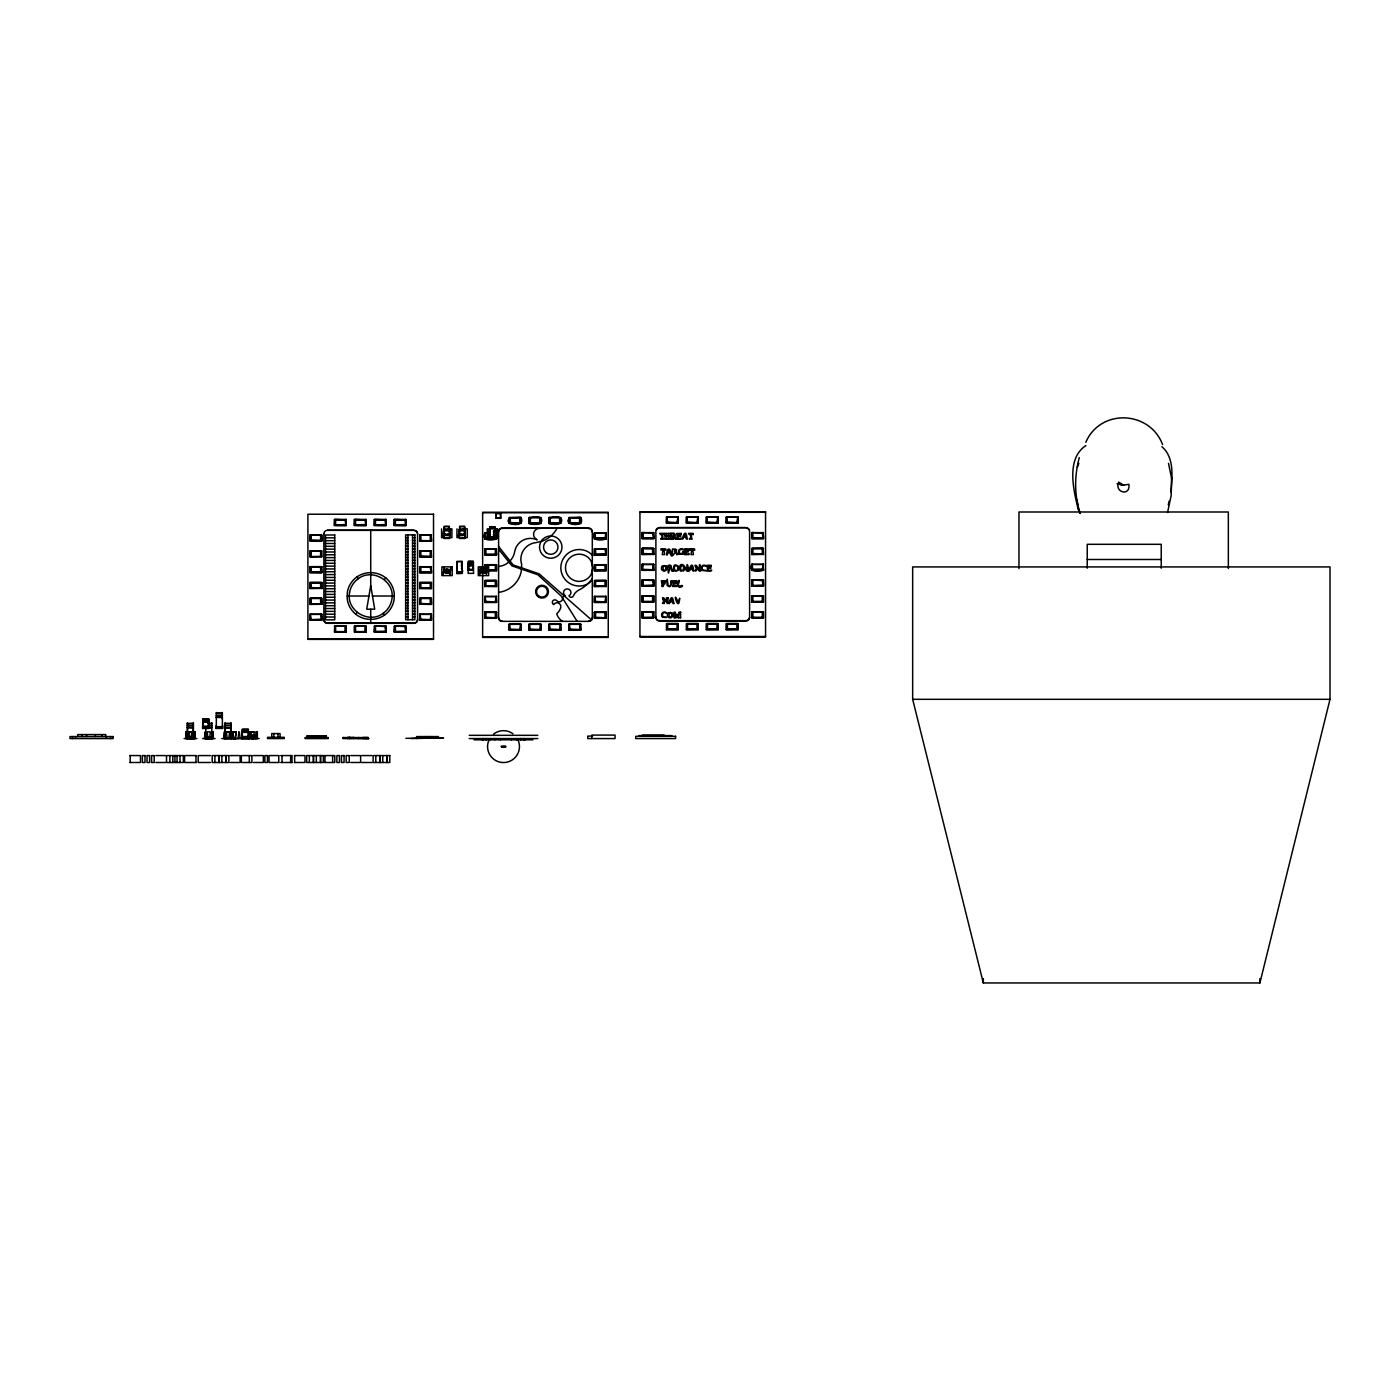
<?xml version="1.0" encoding="UTF-8"?>
<svg xmlns="http://www.w3.org/2000/svg" width="1400" height="1400" viewBox="0 0 1400 1400"><rect width="100%" height="100%" fill="white"/><g stroke="black" fill="none" stroke-linecap="round" stroke-linejoin="round"><path stroke-width="1.5" d="M1171.555 478.012L1168.493 463.365M1171.572 477.662L1171.188 495.46L1167.565 512.488M191.415 738.657L192.22 731.867L189.018 731.867L189.822 738.657M209.597 738.657L210.385 731.867L207.2 731.867L207.987 738.657M189.35 738.08L188.65 732.13L191.852 732.13L191.048 738.517M229.565 732.13L226.362 732.13L229.565 732.13L228.76 738.5M236.093 732.13L235.287 738.71L233.695 738.71L232.907 732.13L236.093 732.13L235.287 738.71M251.002 732.13L251.79 738.692L253.382 738.692L254.188 732.13L251.002 732.13L254.188 732.13M503.475 746.375L505.575 746.253L501.427 746.952L503.633 746.9M370.72 585.462L366.73 609.21L374.71 609.21L370.72 585.462L370.72 530.303M1079.278 457.59C1074.395 475.738 1074.22 495.25 1080.03 513.153M1170.995 492.117C1172.045 477.155 1174.74 457.765 1161.93 446.723M1168.265 504.892L1169.053 501.2M1259.895 982.958L1330 699.317L1330 566.93L912.66 566.93L912.66 699.317L983.325 982.958L1259.895 982.958L1259.895 978.618M482.09 568.663L482.738 571.637L484.067 571.637L484.733 568.663L482.09 568.663L484.733 569.082L485.835 571.27M490.017 527.048L489.877 539.053L489.877 526.663L494.9 526.75L494.9 539.053L494.742 527.048M490.017 538.685L494.9 538.825L494.742 536.655M1077.318 467.198L1078.84 463.365M489.877 538.09L494.742 537.827M193.393 727.51L187.355 727.51L193.2 727.965M211.89 727.51L205.852 727.51L211.697 727.965M222.162 718.69L222.355 717.185L216.317 717.5M230.895 728.157L225.225 727.965M231.088 727.633L230.895 730.31M489.877 537.285L494.742 536.847M489.877 537.075L494.9 537.197M449.418 571.218L448.21 573.265L445.882 573.265L444.727 571.148L445.935 569.153L448.262 569.205L449.418 571.27M444.727 571.2L445.935 569.205M493.552 535.29L494.76 533.242L493.605 531.23M485.835 571.218L484.627 573.265L482.3 573.265L481.145 571.183L482.352 569.153L484.68 569.205L484.733 564.76L496.545 564.76L496.545 570.798L488.67 570.798M481.145 571.2L482.352 569.205M449.137 526.645L444.412 526.645L444.273 535.483L444.273 526.312L449.295 526.312L449.295 535.29M468.457 568.558L468.317 570.395L468.317 561.242L473.323 561.242L473.532 573.37L468.142 573.37L468.142 562.747L473.532 562.747M459.637 535.29L459.637 526.312L464.642 526.312L464.642 535.483L464.485 526.645L459.778 526.645M216.317 727.108L222.355 727.108M1085.822 442.295C1100.418 408.31 1149.663 410.463 1162.595 444.588M355.652 614.145A23.677 23.502 0 0 1 347.148 598.273L347.358 592.148A23.677 23.502 0 0 1 356.965 576.887C365.523 570.903 377.632 571.305 385.77 577.885A23.677 23.502 0 0 1 394.275 593.758L394.065 599.883A23.677 23.502 0 0 1 384.475 615.142C375.9 621.128 363.79 620.725 355.652 614.145L357.123 612.395M384.317 579.635L385.77 577.885M444.273 534.572L449.295 534.503L444.412 534.345M459.637 534.572L464.642 534.503L459.778 534.345M468.317 569.485L473.165 569.258M592.305 580.423L587.44 584.097A18.375 18.252 0 0 1 560.858 566.702A18.375 18.252 0 0 1 589.33 552.562L592.952 555.678M500.185 517.545L495.775 518.21L500.675 518.367L500.552 513.275L500.675 518.21M447.65 571.515L448.315 570.36L445.672 570.36L446.32 571.515L448.315 570.36M249.55 736.89L255.15 736.89M500.552 513.45L495.898 513.45M445.9 569.905L446.285 569.608A1.785 1.768 0 0 1 448.858 571.305A1.785 1.768 0 0 1 446.092 572.67A1.785 1.768 0 0 1 446.285 569.608M310.293 540.75L321.808 541.1L321.808 535.045L309.995 535.238M310.293 556.57L321.51 556.378M310.293 572.407L321.808 572.582L321.51 566.65L310.293 566.65L310.293 572.407M419.668 540.907L419.947 534.975L431.165 534.975L431.48 540.907L419.668 541.1L419.965 535.185M419.965 556.57L431.48 556.745L419.947 556.395L419.947 550.812L431.165 550.812L431.165 556.57M310.293 619.903L309.995 614.215L321.808 614.215L321.808 620.253L309.995 620.253L321.808 620.077L321.51 614.145L320.6 614.6L321.51 619.71L310.293 619.71L320.6 619.273M520.957 517.528L510.352 517.93C500.552 524.475 526.697 528.85 520.957 517.528L509.145 517.72M334.723 631.803L346.238 631.977L334.705 631.803L334.705 626.045L345.94 626.045L345.94 631.803M529.095 523.39C545.545 528.553 546.053 512.697 530.285 517.93L529.095 517.528L529.095 523.582L540.907 523.582M431.48 588.403L419.668 588.403L431.48 588.595L431.48 582.54L419.668 582.54L419.668 588.595M485.03 554.61L496.545 554.785L496.248 548.852L485.012 548.852L485.012 554.61L496.248 554.418L485.012 554.418M549.028 523.39C565.495 528.553 566.003 512.697 550.218 517.93L549.028 517.528L549.028 523.582L560.84 523.39M354.655 631.803L366.17 631.977L354.655 631.803L354.655 626.045L365.873 626.045L365.873 631.803M580.79 517.528L570.168 517.93C560.367 524.475 586.512 528.85 580.79 517.528L568.977 517.72M594.387 570.622L606.2 570.622L606.2 564.76L594.387 564.76L594.387 570.798L606.2 570.622M642.023 554.33L653.835 554.33L642.023 554.523L642.023 548.468L653.835 548.66M594.387 586.442L594.685 580.51L605.903 580.51L606.2 586.442L594.387 586.635L594.685 580.72M642.32 569.992L653.835 570.168L642.32 569.992L642.32 564.235L643.212 564.69L642.32 569.8M653.835 601.825L642.023 601.825L653.835 602.017L653.835 595.962L642.023 595.962L642.023 602.017M751.695 554.33L763.508 554.33L751.695 554.523L751.992 548.608M653.835 611.975L642.023 611.8L642.023 617.837L653.835 617.663L653.538 611.923M678.265 629.562L666.452 629.562L678.265 629.738L678.265 623.7L666.452 623.7L666.452 629.738M686.385 629.562L698.197 629.562L686.385 629.738L686.385 623.7L698.197 623.7L698.197 629.738M751.695 601.825L763.508 601.825L751.695 602.017L751.695 595.962L763.508 595.962L763.508 602.017M706.335 629.562L718.148 629.562L706.335 629.738L706.335 623.7L718.148 623.7L718.148 629.738M726.267 629.562L738.08 629.562L726.267 629.738L726.267 623.7L738.08 623.7L738.08 629.738M751.992 611.923L751.695 617.837L763.508 617.663L763.508 611.8L751.695 611.975M1078.752 509.88L1076.985 499.677M345.03 519.89L345.94 519.418L346.238 525.35L346.238 519.488L334.425 519.488L334.425 525.543L346.238 525.543L334.425 525.35L334.705 519.418L345.03 519.89L345.94 524.983L334.705 525L345.03 524.562M321.51 540.75L310.293 540.75L310.293 534.975L321.51 534.975L321.808 540.907M364.963 519.89L365.873 519.418L366.17 525.35L366.17 519.488L354.358 519.488L354.358 525.543L366.17 525.543L354.358 525.35L354.655 519.418L364.963 519.89L365.873 524.983L354.655 525L364.963 524.562M310.293 556.57L310.293 550.812L321.51 550.812L321.51 556.57M384.912 519.89L385.805 519.418L386.12 525.35L386.12 519.488L374.308 519.488L374.308 525.543L386.12 525.543L374.308 525.35L374.588 519.418L384.912 519.89L385.805 524.983L374.588 525L384.912 524.562M404.845 519.89L405.755 519.418L406.053 525.35L406.053 519.488L394.24 519.488L394.24 525.543L406.053 525.543L394.24 525.35L394.52 519.418L404.845 519.89L405.755 524.983L394.52 525L404.845 524.562M321.51 588.245L310.293 588.245L310.293 582.47L321.51 582.47L321.808 588.403L309.995 588.595L309.995 582.54L321.808 582.54L321.808 588.595M419.947 534.975L431.165 534.975M310.293 603.872L321.51 603.872L310.293 603.872L310.293 598.308L321.51 598.308L321.808 604.24L309.995 604.433L309.995 598.378L321.808 598.378L321.808 604.433M430.273 567.105L431.165 566.65L431.48 572.582L419.668 572.582L419.947 566.65L430.273 567.105L431.165 572.215L419.947 572.233L430.273 571.778M419.947 588.245L419.947 582.47L431.165 582.47L431.165 588.245M419.668 604.433L419.668 598.378L431.48 598.378L431.48 604.433L419.668 604.24L419.947 598.308L431.165 598.308L431.48 604.24M485.03 568.593L485.012 564.69L496.248 564.69L496.545 570.622M384.912 626.5L385.805 626.045L386.12 631.977L374.308 631.977L374.588 626.045L384.912 626.5L385.805 631.61M404.845 626.5L405.755 626.045L406.053 631.977L394.24 631.977L394.52 626.045L404.845 626.5L405.755 631.61M484.733 580.773L496.545 580.58L496.545 586.635L484.733 586.442L485.012 580.51L496.248 580.51L496.545 586.442M604.992 549.325L605.903 548.852L606.2 554.785L594.387 554.785L594.685 548.852L604.992 549.325L605.903 554.418M484.733 612.255L496.545 612.255L496.545 618.293L484.733 618.293L484.733 612.255L496.545 612.255M652.628 533.032L653.538 532.56L653.835 538.492L642.023 538.492L642.32 532.56L652.628 533.032L653.538 538.142L642.32 538.142L652.628 537.705M594.685 570.447L594.685 564.69L605.903 564.69L605.903 570.447M642.32 554.155L642.32 548.398L653.538 548.398L653.538 554.155M594.685 580.51L605.903 580.51M652.628 580.528L653.538 580.055L653.835 585.988L642.023 585.988L642.32 580.055L652.628 580.528L653.538 585.637L642.32 585.655L652.628 585.2M594.387 612.255L606.2 612.255L606.2 618.293L594.387 618.293L594.387 612.255L606.2 612.255M762.3 533.032L763.192 532.56L763.508 538.492L751.695 538.492L751.975 532.56L762.3 533.032L763.192 538.142L751.975 538.16L762.3 537.705M652.628 596.365L653.538 595.892L653.538 601.668L642.32 601.668L642.32 595.892L652.628 596.365L652.628 601.038M751.975 554.155L751.975 548.398L763.192 548.398L763.192 554.155M642.32 617.488L642.32 611.73L653.538 611.73L653.538 617.488M666.733 629.387L666.733 623.63L677.968 623.63L677.968 629.387M762.3 580.528L763.192 580.055L763.508 585.988L751.695 585.988L751.975 580.055L762.3 580.528L763.192 585.637L751.975 585.637L762.3 585.2M686.683 629.387L686.683 623.63L697.9 623.63L697.9 629.387M762.3 596.365L763.192 595.892L763.192 601.668L751.975 601.668L751.975 595.892L762.3 596.365L762.3 601.038M706.615 629.387L706.615 623.63L717.832 623.63L717.832 629.387M726.548 629.387L726.548 623.63L737.782 623.63L737.782 629.387M751.975 617.488L751.975 611.73L763.192 611.73L763.192 617.488M311.185 540.12L310.293 540.54L321.51 540.54L311.185 540.12L311.185 535.447M311.185 571.778L310.293 572.215L321.51 572.233L311.185 571.778L311.185 567.105M311.185 587.615L310.293 588.053L321.51 588.053L311.185 587.615L311.185 582.942M419.947 540.54L431.165 540.75M419.947 556.378L431.165 556.378M510.352 522.602L509.442 523.023L520.66 523.023L510.352 522.602L510.352 517.93M485.923 538.16L485.012 538.58C514.413 535.343 477.767 546.753 485.012 533.015L485.923 538.16L496.248 538.58M530.285 522.602L529.375 523.023L540.61 523.023L530.285 522.602L530.285 517.93M550.218 522.602L549.325 523.023L560.543 523.023L550.218 522.602L550.218 517.93M420.858 587.615L419.947 588.053L431.165 588.07L420.858 587.615L420.858 582.942M334.705 631.61L345.94 631.61M570.168 522.602L569.258 523.023L580.475 523.023L570.168 522.602L570.168 517.93M354.655 631.61L365.873 631.61M420.858 603.452L419.947 603.872L431.165 604.065L420.858 603.452L420.858 598.78M384.912 631.173L374.588 631.61L385.805 631.803M496.248 586.075L485.012 586.075L496.248 586.285M404.845 631.173L394.52 631.61L405.755 631.803M420.858 619.273L419.947 619.71L431.165 619.71L420.858 619.273L419.947 614.145L419.668 620.077L419.668 614.215L431.48 614.215L431.48 620.253L419.668 620.253L431.48 620.077L431.165 614.145L430.273 619.273M595.577 538.16L594.685 538.58C624.067 535.343 587.44 546.753 594.685 533.015L595.577 538.16L605.903 538.58M485.923 601.475L485.012 601.913L496.248 601.93L485.923 601.475L485.012 596.347L484.733 602.28L496.545 602.28L496.248 596.347L495.338 601.475M604.992 553.98L594.685 554.418L605.903 554.435M667.642 522.148L666.733 522.567L678.265 522.935L678.265 517.072L666.452 517.072L666.452 523.128L678.265 523.128L666.452 522.935L666.733 517.003L667.642 522.148L677.968 522.567M485.923 617.312L485.012 617.75L496.248 617.75L485.923 617.312L485.923 612.64M687.575 522.148L686.683 522.567L698.197 522.935L698.197 517.072L686.385 517.072L686.385 523.128L698.197 523.128L686.385 522.935L686.683 517.003L687.575 522.148L697.9 522.567M595.577 569.817L594.685 570.255L605.903 570.273L595.577 569.817L595.577 565.145M707.525 522.148L706.615 522.567L718.148 522.935L718.148 517.072L706.335 517.072L706.335 523.128L718.148 523.128L706.335 522.935L706.615 517.003L707.525 522.148L717.832 522.567M643.212 553.543L642.32 553.962L653.538 553.962L643.212 553.543L643.212 548.87M727.457 522.148L726.548 522.567L738.08 522.935L738.08 517.072L726.267 517.072L726.267 523.128L738.08 523.128L726.267 522.935L726.548 517.003L727.457 522.148L737.782 522.567M605.903 586.075L594.685 586.075L605.903 586.285M510.352 629.212L509.442 629.65L520.66 629.65L510.352 629.212L509.442 624.067L509.145 630.017L520.957 630.017L520.66 624.067L519.75 629.212M530.285 629.212L529.375 629.65L540.61 629.65L530.285 629.212L529.375 624.067L529.095 630.017L540.907 630.017L540.61 624.067L539.7 629.212M595.577 601.475L594.685 601.913L605.903 601.93L595.577 601.475L594.685 596.347L594.387 602.28L606.2 602.28L605.903 596.347L604.992 601.475M550.218 629.212L549.325 629.65L560.543 629.668L550.218 629.212L549.325 624.067L549.028 630.017L560.84 630.017L560.543 624.067L559.633 629.212M570.168 629.212L569.258 629.65L580.475 629.668L570.168 629.212L569.258 624.067L568.977 630.017L580.79 630.017L580.475 624.067L579.582 629.212M595.577 617.312L594.685 617.75L605.903 617.767L595.577 617.312L595.577 612.64M752.885 553.543L751.975 553.962L763.192 553.962L752.885 553.543L752.885 548.87M642.32 617.295L653.538 617.295M752.885 569.363L751.975 569.8C781.358 566.545 744.73 577.972 751.975 564.235L752.885 569.363L763.192 569.8M667.642 628.758L666.733 629.195L677.968 629.195L667.642 628.758L667.642 624.085M687.575 628.758L686.683 629.195L697.9 629.212L687.575 628.758L687.575 624.085M707.525 628.758L706.615 629.195L717.832 629.195L707.525 628.758L707.525 624.085M727.457 628.758L726.548 629.195L737.782 629.195L727.457 628.758L727.457 624.085M751.975 617.295L763.192 617.295M321.51 551.005L321.808 556.938L309.995 556.938L309.995 550.883L321.808 550.883M321.51 566.843L321.808 572.758L309.995 572.758L309.995 566.72L321.808 566.72M431.165 535.185L431.48 541.1M431.165 551.005L431.48 556.938L419.668 556.938L419.668 550.883L431.48 550.883M496.248 533.225L496.545 539.14L484.733 539.14L484.733 533.085L488.775 533.225L484.733 533.278M431.165 566.843L431.48 572.758L419.668 572.758L419.668 566.72L431.48 566.72M496.248 549.045L496.545 554.96L484.733 554.96L484.733 548.923L496.545 548.923M345.94 626.238L346.238 632.153L334.425 632.153L334.723 626.238M496.545 564.76L484.733 564.76M365.873 626.238L366.17 632.153L354.358 632.153L354.358 626.115L366.17 626.29M385.805 626.238L386.12 632.153L374.308 632.153L374.605 626.238M605.903 533.225L606.2 539.14L594.387 539.14L594.387 533.085L606.2 533.085M405.755 626.238L406.053 632.153L394.24 632.153L394.537 626.238M496.248 596.54L496.545 602.472L484.733 602.472L484.733 596.418L496.545 596.418M605.903 549.045L606.2 554.96L594.387 554.96L594.387 548.923L606.2 548.923M653.538 532.77L653.835 538.685L642.023 538.685L642.023 532.63L653.835 532.63M606.2 564.76L594.387 564.76M653.538 548.608L653.835 554.523M605.903 580.72L606.2 586.635M653.538 564.428L653.835 570.343L642.023 570.343L642.023 564.305L653.835 564.305M520.66 624.278L520.957 630.192L509.145 630.192L509.145 624.155L520.957 624.155M540.61 624.278L540.907 630.192L529.095 630.192L529.095 624.155L540.907 624.155M605.903 596.54L606.2 602.472L594.387 602.472L594.387 596.418L606.2 596.418M653.835 580.125L642.023 580.125L642.023 586.18L653.835 586.18L653.835 580.125L642.023 580.125M763.192 532.77L763.508 538.685L751.695 538.685L751.695 532.63L763.508 532.63M560.543 624.278L560.84 630.192L549.028 630.192L549.028 624.155L560.84 624.155M580.475 624.278L580.79 630.192L568.977 630.192L568.977 624.155L580.79 624.155M763.192 548.608L763.508 554.523M763.192 564.428L763.508 570.343L751.695 570.343L751.695 564.305L763.508 564.305M763.508 580.125L751.695 580.125L751.695 586.18L763.508 586.18L763.508 580.125L751.695 580.125M1085.892 445.602C1065.382 458.99 1073.957 491.698 1078.35 509.933M202.79 728.122L202.965 719.233M254.695 735.438L255.64 735.28L255.797 738.57M208.635 726.197L202.965 726.197M248.15 736.523L242.463 736.523M242.463 737.975L248.343 737.992L242.532 738.08M671.247 538.878L671.247 533.523M661.01 538.878C664.02 535.395 659.663 534.205 659.715 533.365L664.37 533.365L664.44 534.695L662.428 533.733L663.04 538.878M689.762 538.878C692.878 535.255 688.222 534.17 688.468 533.365L693.122 533.365L693.192 534.695L691.18 533.733L691.793 538.878M668.133 597.992L667.52 603.593L663.6 599.025L664.212 603.347M662.62 603.347C665.595 602.087 660.327 596.645 663.653 597.835L667.153 602.087L666.54 597.992M680.575 612.29L680.575 617.645M678.545 617.645L679.157 613.025L676.812 617.803L674.608 613.025L675.22 617.645M668.465 538.878L669.077 536.305L666.418 536.305L667.048 538.878M665 538.878L665 533.523M1123.587 485.135L1128.908 484.312C1130.675 496.72 1114.033 492.66 1118.688 482.09L1123.29 484.96L1117.305 483.77L1123.587 485.135L1117.305 483.77M667.048 533.523L666.418 536.008L669.077 536.008L668.465 533.523M670.495 533.523L670.495 538.878M677.005 538.878L677.005 533.523M639.94 512.295L765.555 512.295M482.633 512.75L608.247 512.75M495.775 513.485L500.675 513.485M666.452 517.265L678.265 517.265M686.385 517.265L698.197 517.265M706.335 517.265L718.148 517.265M726.267 517.265L738.08 517.265M529.095 517.528L540.907 517.72M549.028 517.528L560.84 517.72M495.898 518.07L500.552 518.07M334.425 519.68L346.238 519.68M354.358 519.68L366.17 519.68M374.308 519.68L386.12 519.68M394.24 519.68L406.053 519.68M509.145 523.582L520.957 523.39M568.977 523.39L580.79 523.582M490.017 527.117L494.742 527.117M489.72 527.468L495.093 527.468M659.488 527.642L745.99 527.642A3.605 3.57 0 0 1 749.595 531.212L749.595 617.33A3.605 3.57 0 0 1 745.99 620.9L659.488 620.9A3.605 3.57 0 0 1 655.883 617.33L655.883 531.212A3.605 3.57 0 0 1 659.488 527.642L745.99 527.642M449.33 527.975L449.488 530.285M459.62 527.975L459.463 530.285M464.695 527.975L464.852 538.457M502.198 528.097L588.7 528.097A3.605 3.57 0 0 1 592.305 531.668L592.305 617.767A3.605 3.57 0 0 1 588.7 621.355L502.198 621.355A3.605 3.57 0 0 1 498.593 617.767L498.593 531.668A3.605 3.57 0 0 1 502.198 528.097L502.198 528.343A3.605 3.57 0 0 0 498.593 531.913M502.198 528.343L588.7 528.097M447.773 528.867L451.903 528.867L451.903 537.617L441.578 537.617L441.578 528.867M463.155 528.867L467.285 528.867L467.285 537.617L456.96 537.617L456.96 528.867M444.273 529.025L449.295 529.025M459.637 529.025L464.642 529.025M465.097 529.673L465.097 536.13M323.855 533.872A3.605 3.57 0 0 1 327.46 530.303L413.963 530.303A3.605 3.57 0 0 1 417.567 533.872M444.273 530.197L449.295 530.197M459.637 530.197L464.642 530.197M444.273 530.793L449.295 530.793M459.637 530.793L464.642 530.793M594.387 533.278L606.2 533.278M310.293 534.975L321.51 534.992M419.668 535.238L431.48 535.045M445.567 535.29L447.912 535.29M460.968 535.29L463.295 535.29M325.5 537.827L334.723 537.827M405.65 537.688L407.96 537.688M412.562 537.688L414.873 537.688M449.488 538.44L444.098 538.457L444.098 534.24M464.852 538.44L459.463 538.457L459.463 534.24M405.65 540.523L407.96 540.523M412.562 540.523L414.873 540.523M325.5 540.663L334.723 540.663M405.65 543.34L407.96 543.34M412.562 543.34L414.873 543.34M325.5 543.48L334.723 543.48M325.5 546.315L334.723 546.315M405.65 546.175L407.96 546.175M412.562 546.175L414.873 546.175M642.32 548.398L653.538 548.415M751.975 548.415L763.192 548.398M751.695 548.66L763.508 548.468M405.65 549.01L407.96 549.01M412.562 549.01L414.873 549.01M325.5 549.133L334.723 549.133M484.733 549.097L496.545 549.097M594.387 549.097L606.2 549.097M405.65 551.827L407.96 551.827M412.562 551.827L414.873 551.827M325.5 551.968L334.723 551.968M672.49 554.61L672.49 548.94L676.655 549.553L675.553 551.845L678.178 554.452L676.655 554.61C675.587 546.997 672.227 562.31 670.058 552.702L667.852 552.702C665.42 562.608 666.82 538.825 672.245 554.61M325.5 554.803L334.723 554.803M405.65 554.663L407.96 554.663M412.562 554.663L414.873 554.663M325.5 557.62L334.723 557.62M405.65 557.48L407.96 557.48M412.562 557.48L414.873 557.48M1087.222 559.492L1161.23 559.492M405.65 560.315L407.96 560.315M412.562 560.315L414.873 560.315M325.5 560.455L334.723 560.455M468.457 561.558L473.165 561.558L473.323 570.395M461.948 561.733L457.222 561.733L457.222 573.055M456.925 562.1L456.925 572.722M462.157 562.1L462.315 572.722M325.5 563.273L334.723 563.273M405.65 563.15L407.96 563.15M412.562 563.15L414.873 563.15M468.317 563.938L473.323 563.938M642.023 564.48L653.835 564.48M751.695 564.48L763.508 564.48M468.142 565.215L473.532 565.215M468.317 565.722L473.323 565.722M325.5 566.108L334.723 566.108M405.65 565.968L407.96 565.968M412.562 565.968L414.873 565.968M309.995 566.895L321.808 566.895M419.668 566.895L431.48 566.895M405.65 568.803L407.96 568.803M412.562 568.803L414.873 568.803M325.5 568.942L334.723 568.942M643.212 569.363L653.538 569.8M487.812 569.817L496.248 570.255L488.758 570.255M488.758 570.447L496.248 570.447M445.672 570.832L448.315 570.832M445.672 570.36L447.65 571.043M325.5 571.76L334.723 571.76M405.65 571.637L407.96 571.637M412.562 571.637L414.873 571.637M457.222 571.567C467.338 575.785 459.463 568.102 462.105 561.278L457.1 561.365L457.1 573.668L462.105 573.457M457.1 571.812L462.105 571.812M457.222 572.442L461.948 572.442M457.1 572.74L462.105 572.74M325.5 574.595L334.723 574.595M405.65 574.455L407.96 574.455M412.562 574.455L414.873 574.455M405.65 577.29L407.96 577.29M412.562 577.29L414.873 577.29M325.5 577.43L334.723 577.43M405.65 580.108L407.96 580.108M412.562 580.108L414.873 580.108M325.5 580.247L334.723 580.247M485.012 580.51L496.248 580.51M594.387 580.773L606.2 580.58M309.995 582.733L321.808 582.733M419.668 582.733L431.48 582.733M325.5 583.082L334.723 583.082M405.65 582.942L407.96 582.942M412.562 582.942L414.873 582.942M405.65 585.778L407.96 585.778M412.562 585.778L414.873 585.778M325.5 585.9L334.723 585.9M405.65 588.595L407.96 588.595M412.562 588.595L414.873 588.595M325.5 588.735L334.723 588.735M325.5 591.57L334.723 591.57M405.65 591.43L407.96 591.43M412.562 591.43L414.873 591.43M325.5 594.387L334.723 594.387M405.65 594.265L407.96 594.265M412.562 594.265L414.873 594.265M347.235 596.015L368.953 596.015M372.488 596.015L394.205 596.015M642.023 596.155L653.835 596.155M751.695 596.155L763.508 596.155M484.733 596.61L496.545 596.61M594.387 596.61L606.2 596.61M405.65 597.082L407.96 597.082M412.562 597.082L414.873 597.082M325.5 597.222L334.723 597.222M310.293 598.308L321.51 598.308M419.947 598.308L431.165 598.308M325.5 600.058L334.723 600.058M405.65 599.918L407.96 599.918M412.562 599.918L414.873 599.918M642.32 601.475L653.538 601.457M751.975 601.457L763.192 601.475M325.5 602.875L334.723 602.875M405.65 602.735L407.96 602.735M412.562 602.735L414.873 602.735M405.65 605.57L407.96 605.57M412.562 605.57L414.873 605.57M325.5 605.71L334.723 605.71M405.65 608.405L407.96 608.405M412.562 608.405L414.873 608.405M325.5 608.528L334.723 608.528M325.5 611.363L334.723 611.363M405.65 611.222L407.96 611.222M412.562 611.222L414.873 611.222M642.32 611.73L653.538 611.73M751.975 611.73L763.192 611.73M484.733 612.43L496.545 612.43M594.387 612.43L606.2 612.43M405.65 614.058L407.96 614.058M412.562 614.058L414.873 614.058M325.5 614.197L334.723 614.197M309.995 614.39L321.808 614.39M419.668 614.39L431.48 614.39M405.65 616.892L407.96 616.892M412.562 616.892L414.873 616.892M325.5 617.015L334.723 617.015M642.023 617.837L653.835 617.663M675.413 617.803C672.962 619.885 672.997 610.575 675.045 612.133L677.11 616.56L679.157 612.133L680.767 612.133M678.352 617.803L680.767 617.803M751.695 617.663L763.508 617.837M655.883 617.085A3.605 3.57 0 0 0 659.488 620.655L745.99 620.655A3.605 3.57 0 0 0 749.595 617.085M323.855 619.5A3.605 3.57 0 0 0 327.46 623.07L413.963 623.07A3.605 3.57 0 0 0 417.567 619.5M323.855 533.628L323.855 619.727A3.605 3.57 0 0 0 327.46 623.315L413.963 623.315A3.605 3.57 0 0 0 417.567 619.727L417.567 533.628M666.733 623.63L677.968 623.648M686.683 623.648L697.9 623.63M706.615 623.648L717.832 623.63M726.548 623.648L737.782 623.63M509.145 624.33L520.957 624.33M529.095 624.33L540.907 624.33M549.028 624.33L560.84 624.33M568.977 624.33L580.79 624.33M334.425 626.29L346.238 626.115M374.308 626.29L386.12 626.115M394.24 626.29L406.053 626.115M639.94 636.492L765.555 636.492M482.633 636.947L608.247 636.947M307.912 638.907L433.527 638.907M912.66 699.317L1330 699.317M216.317 712.968L222.355 713.038M216.475 713.562L222.162 713.562M216.317 715.452L222.355 715.452M216.475 715.907L222.162 715.907M222.162 717.517L216.317 717.185M202.79 719.827L208.827 719.827M202.965 720.265L208.635 720.265M202.79 721.822L208.827 721.822M202.965 722.137L208.635 722.137M187.355 723.31L193.393 723.31M207.865 723.31L211.89 723.31M225.05 723.31L231.088 723.31M187.513 723.905L193.2 723.905M207.918 723.905L211.697 723.905M225.225 723.905L230.895 723.905M187.355 725.778L193.393 725.778M207.865 725.778L211.89 725.778M225.05 725.778L231.088 725.778M216.317 726.635L222.355 726.635M216.107 726.985L222.6 726.985M202.79 727.668L208.635 727.65M230.895 727.86L225.05 727.51M202.58 728.245L209.072 728.245M216.107 728.245L222.6 728.245M242.463 729.628L248.15 729.628M242.305 730.153L248.343 730.153M242.463 730.572L248.15 730.572M231 731.71L230.16 738.57M248.255 731.71L249.725 731.71L249.725 738.57L255.517 738.57M242.305 732.148L248.343 732.148M185.92 732.253L187.127 732.253M188.65 732.322L191.852 732.13M193.883 732.253L195.09 732.253M236.093 732.322L232.907 732.13M242.463 732.462L249.725 732.253M256.217 732.253L257.338 732.253M642.355 735.087L664.195 735.087M255.64 735.28L249.55 735.28L250.495 735.438M469.227 735.332L537.81 735.332M249.55 735.438L255.64 735.438M639.1 735.577L671.825 735.577M592.515 736.085L587.755 736.085L587.755 738.57L615.038 738.57L615.038 735.087L591.867 735.087L591.867 738.57M187.513 736.75L193.2 736.75M206.028 736.75L211.697 736.75M438.48 736.575L416.623 736.575L416.623 738.57M187.355 736.96L193.393 736.96M205.852 736.96L211.89 736.96M187.145 737.31L193.638 737.31M205.643 737.31L212.135 737.31M267.418 737.327L284.358 737.327M304.973 737.572L328.248 737.572M342.947 737.572L347.69 737.572M350.507 737.572L351.942 737.572M353.762 737.572L363.23 737.572M365.05 737.572L366.485 737.572M187.53 738.08L193.55 738.08M206.08 738.08L211.715 738.08M225.243 738.08L230.895 738.08M342.947 738.062L369.005 738.57L342.947 738.57L343.088 737.45M184.1 738.57L196.91 738.57M202.633 738.57L215.075 738.57M221.812 738.57L259.14 738.57M267.418 738.57L284.358 738.57M304.973 738.57L328.248 738.57M469.227 738.57L537.81 738.57M474.11 739.812L532.928 739.812M129.92 755.58L140.49 755.58L140.49 762.492L129.92 762.492M155.82 755.58L165.69 755.58M196.403 755.58L184.572 755.58L184.572 762.492L196.403 762.492M210.472 755.58L198.205 755.58L198.205 762.492L210.472 762.492M230.23 755.58L240.1 755.58L240.1 762.492L230.23 762.492M253.453 755.58L263.322 755.58L263.322 762.492L253.453 762.492M278.81 755.58L269.045 755.58L269.045 762.492L278.81 762.492M280.717 755.58L292.075 755.58L291.9 762.492M294.402 755.58L304.973 755.58L304.973 762.492L294.402 762.492M324.905 755.58L334.81 755.58L334.81 762.492L324.905 762.492M350.752 755.58L360.623 755.58L360.623 762.492L350.752 762.492M361.865 755.58L371.717 755.58M155.82 762.492L165.69 762.492M280.717 762.492L292.075 762.492M361.865 762.492L371.717 762.492M540.575 528.343L537.705 528.587A6.09 6.038 0 0 0 537.128 539.805A16.047 15.925 0 0 0 514.692 551.653A17.955 17.815 0 0 1 510.545 560.367L507.657 563.01A17.955 17.815 0 0 1 498.593 566.44M501.76 746.322L503.195 746.48M503.808 746.725L505.26 746.883M501.095 746.34L505.907 746.865M673.26 538.878L672.648 536.392L675.185 539.035L681.205 539.035C683.497 536.235 676.305 541.503 678.44 536.218C681.678 537.477 681.678 534.59 678.44 535.92L678.44 533.68L681.275 534.608L681.205 533.365L676.812 533.523M673.19 570.815C670.337 569.538 672.91 563.168 668.01 565.495C668.238 584.64 669.34 559.79 671.668 570.972L677.267 570.745A2.52 2.502 0 0 0 678.615 569.66L678.913 567.28A2.765 2.73 0 0 0 678.387 566.247C672.28 562.345 674.468 567.56 673.19 570.972M208.827 728.122L208.635 719.233M485.03 580.72L484.733 586.635M310.293 535.185L309.995 541.1M482.51 572.67A1.785 1.768 0 0 0 485.275 571.305A1.785 1.768 0 0 0 482.685 569.608A1.785 1.768 0 0 0 482.51 572.67L482.912 572.915M562.538 621.355L561.61 620.655A12.373 12.285 0 0 1 556.762 613.76A13.352 13.248 0 0 0 560.7 607.74A3.885 3.867 0 0 0 553.665 604.572A2.52 2.502 0 0 1 552.878 600.793A2.52 2.502 0 0 1 556.762 600.722A3.325 3.29 0 0 0 562.59 598.57L562.625 598.202A2.748 2.73 0 0 1 565.477 595.822A3.71 3.675 0 0 1 564.358 590.258A3.71 3.675 0 0 1 570.097 590.258A3.71 3.675 0 0 1 568.96 595.822A2.432 2.415 0 0 0 573.457 595.822A11.445 11.357 0 0 1 578.9 590.048A35.788 35.508 0 0 0 592.305 578.48M591.553 619.955L539.122 573.808L513.188 564.988L498.593 546.49M666.207 566.003L662.358 565.915A2.8 2.783 0 0 0 661.5 567.472C660.31 572.075 668.08 572.093 666.977 567.508A2.8 2.783 0 0 0 666.26 566.02M498.593 549.185L511.927 565.863L537.827 574.753L561.33 596.155L577.168 621.355M356.965 576.887L358.295 578.742M383.145 613.288L384.475 615.142M1078.84 509.845L1080.293 513.52M226.362 732.13L227.168 738.5M188.65 732.13L189.455 738.517M1228.342 568.54L1228.342 511.998L1018.972 511.998L1018.972 568.54M1161.23 568.19L1161.23 544.303L1087.222 544.303L1087.222 568.19M983.325 978.618L983.325 982.958M763.192 569.992L763.192 564.235L762.3 569.363M762.3 548.87L762.3 553.543M762.3 612.202L762.3 616.858M752.885 533.032L752.885 537.705M752.885 580.528L752.885 585.2M752.885 596.365L752.885 601.038M752.885 612.202L752.885 616.858M737.782 522.778L737.782 517.003L736.872 522.148M736.872 624.085L736.872 628.758M717.832 522.778L717.832 517.003L716.94 522.148M716.94 624.085L716.94 628.758M697.9 522.778L697.9 517.003L696.99 522.148M696.99 624.085L696.99 628.758M691.985 539.035L689.57 538.878M677.968 522.778L677.968 517.003L677.058 522.148M677.058 624.085L677.058 628.758M676.812 539.035C672.753 537.793 678.02 531.72 671.02 533.365M673.47 539.035L671.02 539.035M670.705 533.365L668.255 533.365M670.705 539.035L668.255 539.035M668.325 597.835L666.347 597.992M667.24 533.365L664.79 533.523M667.24 539.035L664.79 539.035M664.423 603.505L662.428 603.347M663.233 539.035L660.8 538.878M653.538 569.992L653.538 564.235L652.628 569.363M652.628 548.87L652.628 553.543M652.628 612.202L652.628 616.858M643.212 533.032L643.212 537.705M643.212 580.528L643.212 585.2M643.212 596.365L643.212 601.038M643.212 612.202L643.212 616.858M605.903 538.79L605.903 533.015L604.992 538.16M605.903 612.185L606.2 618.117L594.387 618.117L594.685 612.185M604.992 565.145L604.992 569.817M604.992 580.983L604.992 585.655M604.992 612.64L604.992 617.312M595.577 549.325L595.577 553.98M595.577 580.983L595.577 585.655M588.7 621.355L588.7 621.11A3.605 3.57 0 0 0 592.305 617.523M580.475 523.215L580.475 517.457L569.258 517.475L569.258 523.215M579.582 517.93L579.582 522.602M560.543 523.215L560.543 517.457L549.325 517.457L549.325 523.215M559.633 517.93L559.633 522.602M540.61 523.215L540.61 517.457L529.375 517.475L529.375 523.215M539.7 517.93L539.7 522.602M525.017 738.57L525.017 739.812M524.633 738.57L524.685 739.812M523.705 738.57L523.705 739.812M523.407 738.57L523.407 739.812M520.957 738.57L520.957 739.812M520.66 523.215L520.66 517.457L509.442 517.457L509.442 523.215M520.485 738.57L520.485 739.812M519.75 517.93L519.75 522.602M516.407 738.57L516.407 739.812M511.472 738.57L511.472 739.812M502.198 621.355L502.198 621.11A3.605 3.57 0 0 1 498.593 617.523M500.308 738.57L500.308 739.812M496.265 517.545L495.898 513.275L495.775 518.367M496.248 612.185L496.545 618.117L484.733 618.117L485.012 612.185M495.338 549.325L495.338 553.98M495.338 565.145L495.338 569.817M495.338 580.983L495.338 585.655M495.338 612.64L495.338 617.312M494.865 738.57L494.865 739.812M490.017 738.57L490.017 739.812M486.552 738.57L486.552 739.812M485.923 549.325L485.923 553.98M485.923 565.145L485.923 568.26M485.923 580.983L485.923 585.655M486.097 738.57L486.097 739.812M484.627 573.265L482.3 573.265M484.067 571.637L482.738 571.637M483.648 738.57L483.648 739.812M483.35 738.57L483.35 739.812M482.633 567.438L482.633 512.26L608.247 512.26L608.247 637.42L482.633 637.42L482.633 574M482.423 738.57L482.37 739.812M482.02 738.57L482.02 739.812M449.488 534.24L449.488 538.457M448.21 573.265L445.882 573.265M444.098 527.835L444.098 530.285M431.025 736.575L431.025 737.572M430.273 535.447L430.273 540.12M430.273 551.285L430.273 555.94M430.273 582.942L430.273 587.615M430.273 598.78L430.273 603.452M429.835 736.575L429.835 737.572M427.56 736.575L427.56 737.572M424.41 736.575L424.41 737.572M420.858 535.447L420.858 540.12M420.858 551.285L420.858 555.94M420.858 567.105L420.858 571.778M413.963 530.303L327.46 530.303M412.562 534.87L412.562 619.71M411.197 738.57L443.59 737.817L405.86 738.325M407.96 534.87L407.96 619.71M395.43 519.89L395.43 524.562M395.43 626.5L395.43 631.173M387.118 755.58L387.118 762.492M386.838 755.58L386.838 762.492M382.76 755.58L382.76 762.492M380.1 755.58L380.1 762.492M379.715 755.58L379.715 762.492M375.777 755.58L375.777 762.492M375.498 519.89L375.498 524.562M375.498 626.5L375.498 631.173M370.72 609.21L370.72 623.315M367.973 738.57L367.973 737.327L366.485 737.327L366.485 738.57M364.963 626.5L364.963 631.173M365.05 738.57L365.05 737.327L363.23 737.327L363.23 738.57M358.627 737.45L358.558 738.57M355.565 519.89L355.565 524.562M355.565 626.5L355.565 631.173M353.815 738.57L353.815 737.327L351.942 737.327L351.942 738.57M350.752 738.57L350.507 737.327L347.69 737.327L347.69 738.57M349.51 737.327L349.51 738.57M349.02 737.327L349.02 738.57M345.03 626.5L345.03 631.173M335.615 519.89L335.615 524.562M335.615 626.5L335.615 631.173M332.64 755.58L332.64 762.492M326.305 737.572L326.305 736.085L306.898 736.085L306.898 737.572M326.078 736.085L326.13 737.572M325.832 736.085L325.832 737.572M325.29 736.085L325.29 737.572M324.957 755.58L324.957 762.492M324.73 736.085L324.73 737.572M323.855 736.085L323.855 737.572M323.067 736.085L323.067 737.572M321.947 736.085L321.947 737.572M320.967 736.085L320.967 737.572M320.6 535.447L320.6 540.12M320.6 551.285L320.6 555.94M320.6 567.105L320.6 571.778M320.6 582.942L320.6 587.615M320.6 598.78L320.6 603.452M320.67 755.58L320.67 762.492M320.39 755.58L320.39 762.492M319.655 736.085L319.655 737.572M318.57 736.085L318.57 737.572M317.17 736.085L317.17 737.572M316.33 755.58L316.33 762.492M316.033 736.085L316.033 737.572M314.632 736.085L314.632 737.572M313.547 736.085L313.547 737.572M313.652 755.58L313.652 762.492M313.267 755.58L313.267 762.492M312.235 736.085L312.235 737.572M311.185 551.285L311.185 555.94M311.185 598.78L311.185 603.452M311.185 619.273L310.293 614.145L310.293 619.903M311.273 736.085L311.273 737.572M310.135 736.085L310.135 737.572M309.348 736.085L309.348 737.572M309.348 755.58L309.348 762.492M308.473 736.085L308.473 737.572M307.912 736.085L307.912 737.572M307.37 736.085L307.37 737.572M307.09 736.085L307.09 737.572M294.648 755.58L294.648 762.492M282.047 755.58L282.047 762.492M280.053 737.327L280.053 733.582L271.723 733.582L271.723 737.327M278.757 755.58L278.757 762.492M277.97 733.582L277.97 737.327M273.805 733.582L273.805 737.327M257.338 738.57L257.338 731.71L256.217 731.71L256.217 738.57M257.058 731.71L257.058 738.57M256.498 731.71L256.498 738.57M255.15 735.28L255.307 738.57M249.358 731.71L249.392 738.57M249.305 755.58L249.305 762.492M249.095 731.71L249.095 738.57M248.885 731.71L248.885 738.57M248.517 731.71L248.588 738.745L242.095 738.745L242.095 735.892M248.168 738.57L248.343 729.067L242.305 729.137L242.287 738.745M241.745 738.57L241.745 731.71L240.905 738.57M238.963 738.57L238.963 731.71L238.123 738.57M237.405 738.57L231.77 738.57M232.435 738.57L232.435 731.71L231.595 738.57M231.332 738.57L224.84 738.762L225.05 722.803M231.088 722.803L231 738.57M226.223 755.58L226.223 762.492M225.925 755.58L225.925 762.492M225.225 723.433L225.243 738.57M224.473 738.57L224.473 731.71L223.633 738.57M222.6 725.567L222.6 728.438L216.107 728.438L216.3 725.567M222.355 712.477L222.407 728.438M221.865 755.58L221.865 762.492M219.205 755.58L219.205 762.492M218.803 755.58L218.803 762.492M216.317 712.477L216.317 728.035M214.883 755.58L214.883 762.492M213.273 738.57L213.273 731.71L212.433 738.57M211.942 735.91L212.135 738.762L205.643 738.762L205.643 735.91M211.89 722.803L211.715 738.57M209.072 725.567L209.072 728.438L202.58 728.438L202.58 725.567M208.88 728.438L208.827 718.742L202.79 718.812L202.773 728.438M205.852 727.195L205.835 738.762M205.293 738.57L205.293 731.71L204.452 738.57M195.965 755.58L195.965 762.492M195.09 738.57L195.09 731.71L193.883 731.71L193.883 738.57M194.722 731.71L194.722 738.57M194.25 731.71L194.25 738.57M193.638 735.91L193.638 738.762L187.145 738.762L187.127 731.71L185.92 731.71L185.92 738.57M193.393 722.803L193.445 738.762M193.2 723.433L193.165 738.57M187.513 723.433L187.53 738.57M187.355 722.803L187.338 738.762M186.742 731.71L186.742 738.57M186.287 731.71L186.287 738.57M179.97 755.58L179.97 762.492M177.03 755.58L177.03 762.492M174.93 755.58L174.93 762.492M172.83 755.58L172.83 762.492M169.89 755.58L169.89 762.492M130.165 755.58L130.165 762.492M110.6 736.575L110.6 738.57M106.47 736.575L106.47 737.572M105.683 736.575L105.683 734.58L77.77 734.58L77.77 736.575M102.235 734.58L102.235 736.575M95.375 734.58L95.375 736.575M86.572 734.58L86.572 736.575M82.163 734.58L82.163 736.575M75.565 736.575L75.565 737.572M72.52 736.575L72.52 738.57M493.36 534.852A2.24 2.223 0 0 0 494.637 533.015L494.62 532.438A2.24 2.223 0 0 0 493.692 531.003M448.91 533.977A2.24 2.223 0 0 1 447.195 535.413L446.618 535.447A2.24 2.223 0 0 1 444.762 534.17M464.275 533.977A2.24 2.223 0 0 1 462.56 535.413L461.965 535.447A2.24 2.223 0 0 1 460.127 534.17M461.457 568.733A2.24 2.223 0 0 0 461.86 567.648L461.825 567.053A2.24 2.223 0 0 0 461.335 566.02M469.875 566.108A2.24 2.223 0 0 0 470.645 570.36L471.24 570.308A2.24 2.223 0 0 0 473.077 568.312L473.043 567.718A2.24 2.223 0 0 0 472.552 566.685M746.935 528.255A3.605 3.57 0 0 1 749.122 529.918M656.372 529.918A3.605 3.57 0 0 1 658.56 528.255M556.99 528.343A27.3 27.09 0 0 1 551.67 535.325L549.99 536.778A27.3 27.09 0 0 1 542.308 541.1L535.85 542.622A16.853 16.73 0 0 0 521.692 564.462L521.308 571.077A26.512 26.32 0 0 1 498.593 592.375M588.7 528.587A3.605 3.57 0 0 1 592.305 532.157M414.908 530.67A3.605 3.57 0 0 1 417.305 532.753M518.122 740.197A15.942 15.942 0 0 1 503.825 762.545A15.942 15.942 0 0 1 488.653 740.793M493.552 734.142A15.942 15.942 0 0 1 512.96 733.758M349.51 592.9C346.168 610.907 369.285 624.47 383.495 613.095A21.438 21.28 0 0 0 391.912 599.113C395.273 581.122 372.137 567.56 357.928 578.935A21.438 21.28 0 0 0 349.51 592.9M679.35 581.472C675.413 589.82 684.442 583.327 682.115 586.442C674.87 591.045 679.035 576.38 679.35 581.472M661.185 548.94L661.115 550.27L663.093 549.29L662.27 554.61L664.702 554.61L663.898 549.29L665.91 550.27L665.84 548.94L661.185 548.94M689.938 548.94L689.867 550.27L691.845 549.29L691.023 554.61L693.455 554.61L692.65 549.29L694.663 550.27L694.593 548.94L689.938 548.94M666.067 568.207C662.008 576.887 662.305 559.195 666.067 568.207M670.968 584.08C666.995 594.597 667.433 567.788 667.03 585.392C673.697 590.747 670.565 573.423 670.968 584.08M671.983 615.038C667.94 623.718 668.22 606.025 671.983 615.038M683.585 552.125L683.567 554.242L679.525 554.137A2.87 2.853 0 0 1 678.562 552.825L678.405 551.863A3.027 3.01 0 0 1 678.615 550.778L679 550.043A3.01 2.992 0 0 1 679.945 549.168L680.628 548.905A3.36 3.342 0 0 1 681.992 548.852C687.242 551.163 678.16 546.962 679.455 552.457C682.133 558.267 682.885 548.205 683.585 552.125M661.64 614.635L661.762 616.035A2.87 2.853 0 0 0 662.62 617.347C672.053 616.577 661.85 619.273 662.567 615.055C662.077 609.822 669.532 615.038 665.735 612.308A2.712 2.695 0 0 0 664.125 612.028A2.835 2.818 0 0 0 663.058 612.395A2.73 2.712 0 0 0 662.2 613.165A3.203 3.167 0 0 0 661.64 614.635M701.242 567.805L701.365 569.205A2.87 2.853 0 0 0 702.24 570.517C711.655 569.747 701.452 572.442 702.188 568.225C701.663 562.87 709.17 568.365 705.355 565.477A2.712 2.695 0 0 0 703.745 565.197A2.73 2.712 0 0 0 701.82 566.335A3.203 3.167 0 0 0 701.242 567.805M683.235 569.992C682.062 572.827 686.053 569.87 683.602 566.492C692.528 581.805 685.825 553.822 687.155 569.555L683.655 565.303C678.038 561.067 679.192 573.773 681.8 570.815C677.793 566.738 685.212 561.767 683.235 569.992M695.695 569.992C694.523 572.827 698.512 569.87 696.062 566.492C704.988 581.805 698.285 553.822 699.615 569.555L696.115 565.303C692.65 564.532 697.97 567.63 695.695 569.992M662.183 585.445C660.485 587.668 665.455 586.775 662.988 583.66C665.805 585.008 665.753 581.997 662.988 583.31L662.988 581.087L665.665 582.032L665.613 580.773L661.36 580.773L662.183 585.445M678.055 568.155L677.898 569.188A2.24 2.223 0 0 1 677.075 570.29C673.995 572.705 673.33 564.83 676.235 565.67A2.1 2.1 0 0 1 677.863 567.053L678.055 568.155M672.945 614.933C673.207 619.22 666.242 618.433 667.415 614.303A2.8 2.783 0 0 1 668.29 612.745L672.14 612.832A2.8 2.783 0 0 1 672.928 614.337L672.945 614.933M673.242 585.445L672.438 586.442L676.83 586.442C679.07 583.59 672.017 588.98 674.065 583.642C677.303 584.903 677.285 582.015 674.065 583.327L674.065 581.087L676.9 582.015L676.83 580.773L672.438 580.773L673.242 585.445M685.317 553.613L684.512 554.61L688.905 554.61C691.18 551.758 684.075 557.077 686.14 551.793C689.378 553.053 689.36 550.165 686.14 551.495L686.14 549.255L688.975 550.183L688.905 548.94L684.512 548.94L685.317 553.613M707.665 569.975L706.843 570.972L711.235 570.972C713.492 568.032 706.405 573.457 708.47 568.155C711.673 569.415 711.742 566.528 708.47 567.858L708.47 565.617L711.305 566.545L711.235 565.303L706.843 565.303L707.665 569.975M671.02 566.808C668.798 570.85 669.165 562.923 671.02 566.808M674.538 534.887C672.315 538.913 672.683 531.003 674.538 534.887M676.008 550.445C673.837 554.452 674.188 546.56 676.008 550.445M592.918 567.788L591.08 574.595A13.703 13.598 0 0 1 570.395 578.218A13.703 13.598 0 0 1 570.395 557.358A13.703 13.598 0 0 1 591.08 560.98L592.918 567.788M669.69 602.788C667.048 607.758 672.175 589.452 673.61 602.42C675.657 604.38 671.738 604.03 672.403 601.597L670.197 601.597L669.69 602.788M683.148 538.317C680.505 543.288 685.633 524.983 687.05 537.95C689.097 539.91 685.195 539.577 685.86 537.145L683.637 537.145L683.148 538.317M689.692 570.255C687.05 575.225 692.178 556.92 693.595 569.887C695.642 571.847 691.74 571.497 692.387 569.065L690.183 569.065L689.692 570.255M679.648 598.395L678.108 602.35C671.475 586.145 678.702 614.758 679.648 598.395M668.972 550.113L667.975 552.405L669.952 552.405L668.972 550.113M684.758 534.538L683.778 536.83L685.738 536.83L684.758 534.538M671.317 599.008L670.32 601.3L672.28 601.3L671.317 599.008M691.303 566.475L690.322 568.767L692.282 568.767L691.303 566.475M541.835 540.365L540.383 542.885A11.218 11.13 0 0 0 547.4 557.742A11.218 11.13 0 0 0 561.715 549.517A11.218 11.13 0 0 0 552.195 536.077L549.273 536.095A11.218 11.13 0 0 0 541.835 540.365M765.555 511.805L639.94 511.805L639.94 636.983L765.555 636.983L765.555 511.805M433.527 514.22L307.912 514.22L307.912 639.38L433.527 639.38L433.527 514.22M497.543 528.867L487.235 528.867L487.235 537.617L497.543 537.617L497.543 528.867M443.783 529.673L443.082 536.13L443.783 529.673M450.398 529.673L449.698 536.13L450.398 529.673M459.165 529.673L458.465 536.13L459.165 529.673M489.423 529.673L488.722 536.13L489.423 529.673M496.055 529.673L495.355 536.13L496.055 529.673M334.723 534.992L325.5 534.992L325.5 619.85L334.723 619.85L334.723 534.992M414.873 534.87L405.65 534.87L405.65 619.71L414.873 619.71L414.873 534.87M452.2 566.86L441.875 566.86L441.875 575.61L452.2 575.61L452.2 566.86M488.617 566.86L478.293 566.86L478.293 575.61L488.617 575.61L488.617 566.86M444.08 567.648L443.38 574.105L444.08 567.648M450.695 567.648L450.012 574.105L450.695 567.648M480.498 567.648L479.798 574.105L480.498 567.648M487.113 567.648L486.43 574.105L487.113 567.648M675.587 736.33L635.722 736.33L635.722 738.57L675.587 738.57L675.587 736.33M113.102 736.575L70.017 736.575L70 738.57L113.102 738.57L113.12 736.575M144.987 755.58L142.398 755.58L142.398 762.492L144.987 762.492L144.987 755.58M149.59 755.58L147 755.58L147 762.492L149.59 762.492L149.59 755.58M154.192 755.58L151.602 755.58L151.602 762.492L154.192 762.492L154.192 755.58M183.365 755.58L166.513 755.58L166.513 762.492L183.365 762.492L183.365 755.58M228.882 755.58L212.205 755.58L212.205 762.492L228.882 762.492L228.882 755.58M251.912 755.58L241.343 755.58L241.343 762.492L251.912 762.492L251.912 755.58M267.453 755.58L264.863 755.58L264.863 762.492L267.453 762.492L267.453 755.58M323.348 755.58L306.67 755.58L306.67 762.492L323.348 762.492L323.348 755.58M339.465 755.58L336.858 755.58L336.858 762.492L339.465 762.492L339.465 755.58M344.067 755.58L341.477 755.58L341.477 762.492L344.067 762.492L344.067 755.58M349.248 755.58L346.185 755.58L346.185 762.492L349.248 762.492L349.248 755.58M389.795 755.58L373.118 755.58L373.118 762.492L389.795 762.492L389.795 755.58M290.727 762.492L290.727 755.58L290.605 762.492M493.605 534.538A1.785 1.768 0 0 0 493.395 531.72A1.785 1.768 0 0 1 493.605 534.572M445.165 533.995A1.785 1.768 0 0 0 448.262 534.188A1.785 1.768 0 0 1 445.165 534.03M460.565 533.995A1.785 1.768 0 0 0 463.645 534.188A1.785 1.768 0 0 1 460.565 534.03M546.14 552.65A7.228 7.175 0 0 0 557.883 548.327A7.228 7.175 0 0 0 548.24 540.4A7.228 7.175 0 0 0 546.14 552.65M538.545 595.91A5.478 5.442 0 0 0 547.418 592.532A5.478 5.442 0 0 0 540.05 586.6A5.478 5.442 0 0 0 538.545 595.91M538.773 597.24A6.475 6.44 0 0 0 548.485 591.675A6.475 6.44 0 0 0 538.773 586.11A6.475 6.44 0 0 0 538.773 597.24"/></g></svg>
